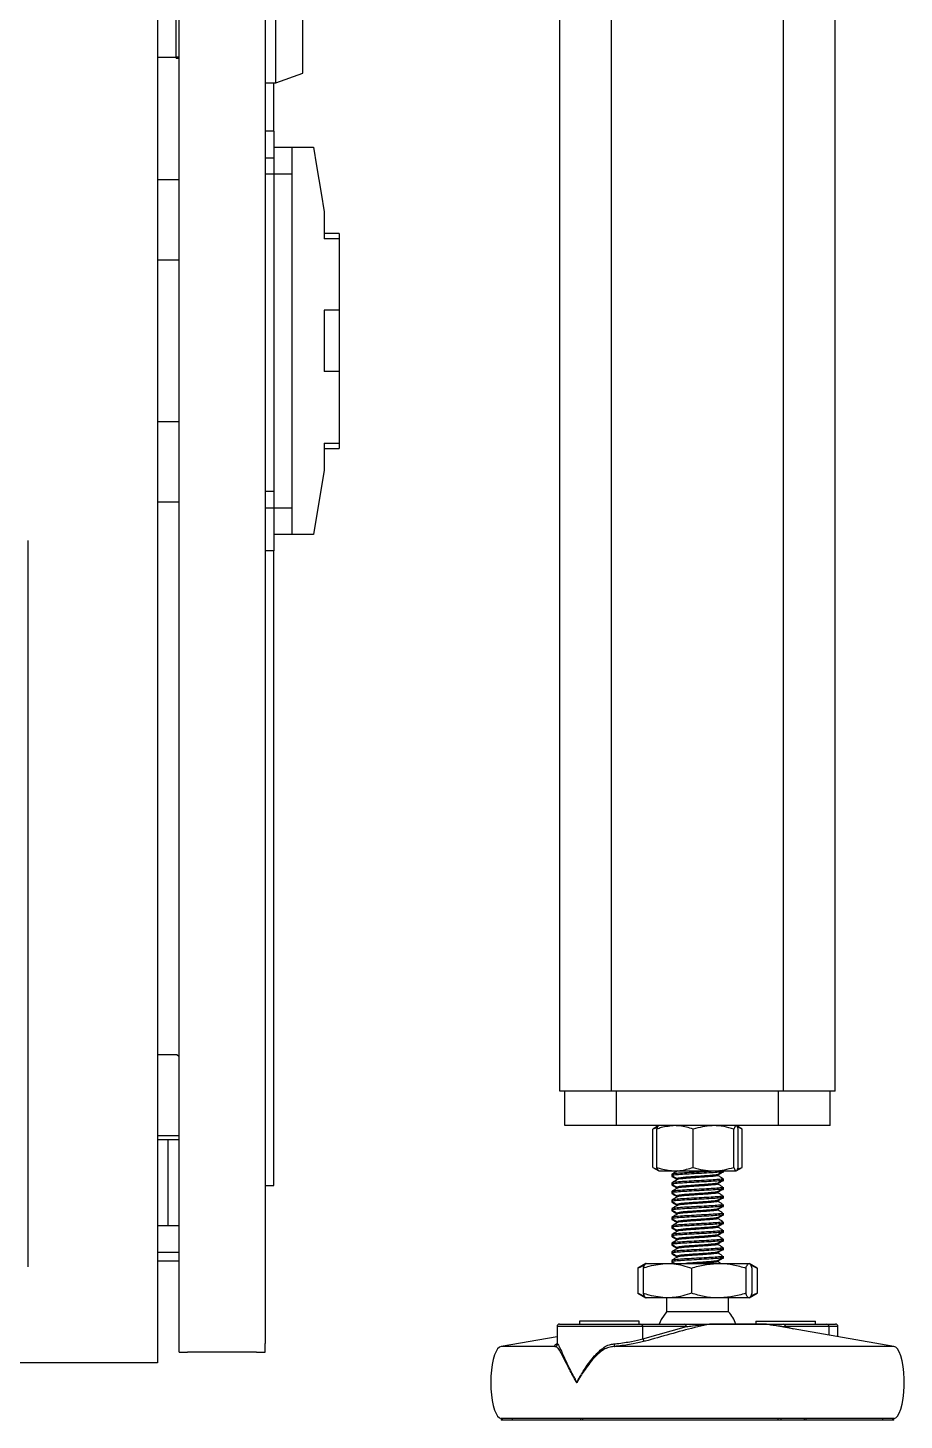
# Model space of a CAD drawing. Header units: inches. Extents: x 0 to 137, y 0 to 88.
# Drawn here: x 82.87 to 89.23, y 12.5 to 22.61 of the extents above; entities that cross this region are included whole.
import ezdxf

# ---------------------------------------------------------------- set-up
doc = ezdxf.new("R2010")
doc.units = ezdxf.units.IN
doc.header["$MEASUREMENT"] = 0

# ---------------------------------------------------------------- blocks, each defined once
blk = doc.blocks.new('FANUC_R-30iB_A-Cab_Std_LV')
for p, q in [((40, 508.4), (40, 11.604)), ((44, 13.604), (44, 508.396)), ((60, 508.396), (60, 13.604)), ((62, 248.000944), (62, 272)), ((67, 249.750806), (67, 270.25)), ((43.498, 252.776175), (43.498, 267.575011)), ((40, 252.776175), (43.498, 252.776175)), ((40, 252.736039), (43.498, 252.736039)), ((43.499, 252.735014), (43.497987, 252.736027)), ((43.5, 252.562457), (43.5, 252.736014)), ((43.5, 252.562457), (44, 252.562457)), ((62, 248), (67, 249.75)), ((60, 248), (62, 248)), ((61.6, 239), (61.6, 248)), ((61.6, 239), (60, 239)), ((61.6, 239), (61.6, 234)), ((61.6, 236), (65, 236)), ((65, 236), (69, 236)), ((65, 236), (65, 231)), ((69, 236), (69.5728, 232.563201)), ((61.6, 234), (60, 234)), ((61.6, 234), (61.6, 172)), ((65, 231), (60, 231)), ((65, 231), (65, 169)), ((69.5728, 232.563201), (70.427201, 227.436799)), ((40, 230), (44, 230)), ((70.427201, 227.436799), (71, 224)), ((65, 224), (65, 176)), ((71, 224), (71, 218.99572)), ((73.8, 219.99572), (71, 219.99572)), ((73.8, 218.99572), (71, 218.99572)), ((73.8, 219.99572), (73.8, 218.99572)), ((73.8, 218.99572), (73.8, 205.7)), ((44, 215), (40, 215)), ((71, 205.7), (71, 194.3)), ((73.8, 205.7), (71, 205.7)), ((73.8, 205.7), (73.8, 204.974937)), ((73.8, 204.974937), (73.8, 195.025063)), ((73.8, 194.3), (71, 194.3)), ((73.8, 195.025063), (73.8, 194.3)), ((73.8, 194.3), (73.8, 181.00428)), ((40, 185), (44, 185)), ((71, 181.00428), (73.8, 181.00428)), ((71, 181.00428), (71, 176)), ((71, 180.00428), (73.8, 180.00428)), ((73.8, 181.00428), (73.8, 180.00428)), ((71, 176), (70.427201, 172.563201)), ((61.6, 172), (60, 172)), ((61.6, 172), (61.6, 161)), ((70.427201, 172.563201), (69.5728, 167.436799)), ((44, 170), (40, 170)), ((60, 169), (65, 169)), ((65, 169), (65, 164)), ((69.5728, 167.436799), (69, 164)), ((65, 164), (61.6, 164)), ((69, 164), (65, 164)), ((15.9, 162.9), (15.9, 27.9)), ((61.6, 161), (60, 161)), ((61.6, 45), (61.6, 161)), ((43.596001, 67.3), (40, 67.3)), ((44, 66.896), (43.596001, 67.3)), ((40, 52.302), (44, 52.302)), ((44, 51.5), (40, 51.5)), ((42, 35.5), (42, 51.5)), ((61.6, 43), (61.6, 45)), ((60, 43), (61.6, 43)), ((42, 35.5), (40, 35.5)), ((44, 35.5), (42, 35.5)), ((40, 30.6), (43.99, 30.6)), ((40, 29), (43.99, 29)), ((44, 12), (44, 13.604)), ((60, 13.602), (60, 13.604)), ((60, 12), (60, 13.602)), ((40, 11.604), (40, 11.602)), ((40, 11.602), (40, 10)), ((44, 12), (45.6, 12)), ((58.398, 12), (45.6, 12)), ((58.4, 12), (60, 12)), ((40, 10), (-408.4, 10))]:
    blk.add_line(p, q)
blk.add_arc((43.99, 28.99), 0.01, 0, 90)
blk.add_ellipse((43.498, 252.736014), major_axis=(-3.202005, 0), ratio=0.012542, start_param=4.5549630319, end_param=4.7123889804)

msp = doc.modelspace()

# ---------------------------------------------------------------- linework, layer by layer
at = {"color": 7, "linetype": 'Continuous', "lineweight": 25}
for p, q in [((86.72548, 14.8875), (86.72548, 45.3875)), ((87.10048, 14.8875), (87.10048, 43.3875)), ((88.35048, 14.8875), (88.35048, 43.3875)), ((88.72548, 14.8875), (88.72548, 43.3875)), ((88.72548, 14.8875), (86.72548, 14.8875)), ((86.76298, 14.6375), (86.76298, 14.8875)), ((87.13798, 14.6375), (87.13798, 14.8875)), ((88.31298, 14.6375), (88.31298, 14.8875)), ((88.68798, 14.6375), (88.68798, 14.8875)), ((88.68798, 14.6375), (86.76298, 14.6375)), ((87.44423, 14.6375), (87.40072, 14.61238)), ((87.43421, 14.62348), (87.40072, 14.61238)), ((87.40072, 14.3345), (87.40072, 14.61238)), ((87.42935, 14.3345), (87.42935, 14.61238)), ((87.69289, 14.3345), (87.69289, 14.61238)), ((87.98901, 14.3345), (87.98901, 14.61238)), ((88.05024, 14.61238), (88.00673, 14.6375)), ((88.05024, 14.61238), (88.01442, 14.62879)), ((88.02161, 14.3345), (88.02161, 14.61238)), ((88.05024, 14.3345), (88.05024, 14.61238)), ((87.40072, 14.3345), (87.44423, 14.30937)), ((87.40072, 14.3345), (87.44036, 14.31633)), ((87.44436, 14.30937), (88.00531, 14.30937)), ((87.53798, 14.28434), (87.53798, 14.27031)), ((87.54113, 14.26945), (87.53798, 14.27031)), ((87.57858, 14.25313), (87.57858, 14.24587)), ((87.87238, 14.27646), (87.87238, 14.2838)), ((87.91298, 14.30156), (87.91298, 14.30777)), ((87.91298, 14.23906), (87.91298, 14.25309)), ((88.00673, 14.30937), (88.05024, 14.3345)), ((88.01442, 14.32263), (88.05024, 14.3345)), ((87.53798, 14.22184), (87.53798, 14.20781)), ((87.54113, 14.20695), (87.53798, 14.20781)), ((87.53798, 14.15934), (87.53798, 14.14531)), ((87.57858, 14.19063), (87.57858, 14.18337)), ((87.87238, 14.21396), (87.87238, 14.2213)), ((87.87238, 14.15146), (87.87238, 14.1588)), ((87.91298, 14.17656), (87.91298, 14.19059)), ((87.54113, 14.14445), (87.53798, 14.14531)), ((87.53798, 14.09684), (87.53798, 14.08281)), ((87.54113, 14.08195), (87.53798, 14.08281)), ((87.57858, 14.12813), (87.57858, 14.12087)), ((87.57858, 14.06563), (87.57858, 14.05837)), ((87.87238, 14.08896), (87.87238, 14.0963)), ((87.91298, 14.11406), (87.91298, 14.12809)), ((87.91298, 14.05156), (87.91298, 14.06559)), ((87.53798, 14.03434), (87.53798, 14.02031)), ((87.54113, 14.01945), (87.53798, 14.02031)), ((87.53798, 13.97184), (87.53798, 13.95781)), ((87.54113, 13.95695), (87.53798, 13.95781)), ((87.57858, 14.00313), (87.57858, 13.99587)), ((87.87238, 14.02646), (87.87238, 14.0338)), ((87.87238, 13.96396), (87.87238, 13.9713)), ((87.91298, 13.98906), (87.91298, 14.00309)), ((87.53798, 13.90934), (87.53798, 13.89531)), ((87.54113, 13.89445), (87.53798, 13.89531)), ((87.53798, 13.84684), (87.53798, 13.83281)), ((87.57858, 13.94063), (87.57858, 13.93337)), ((87.57858, 13.87813), (87.57858, 13.87087)), ((87.87238, 13.90146), (87.87238, 13.9088)), ((87.87238, 13.83896), (87.87238, 13.8463)), ((87.91298, 13.92656), (87.91298, 13.94059)), ((87.91298, 13.86406), (87.91298, 13.87809)), ((87.54113, 13.83195), (87.53798, 13.83281)), ((87.53798, 13.78434), (87.53798, 13.77031)), ((87.54113, 13.76945), (87.53798, 13.77031)), ((87.57858, 13.81563), (87.57858, 13.80837)), ((87.57858, 13.75313), (87.57858, 13.74587)), ((87.87238, 13.77646), (87.87238, 13.7838)), ((87.91298, 13.80156), (87.91298, 13.81559)), ((87.91298, 13.73906), (87.91298, 13.75309)), ((87.53798, 13.72184), (87.53798, 13.70781)), ((87.54113, 13.70695), (87.53798, 13.70781)), ((87.53798, 13.65934), (87.53798, 13.64531)), ((87.54113, 13.64445), (87.53798, 13.64531)), ((87.57858, 13.69063), (87.57858, 13.68337)), ((87.87238, 13.71396), (87.87238, 13.7213)), ((87.87238, 13.65146), (87.87238, 13.6588)), ((87.91298, 13.67656), (87.91298, 13.69059)), ((87.35048, 13.6375), (87.29247, 13.60401)), ((87.29247, 13.60401), (87.34005, 13.62581)), ((87.29247, 13.60401), (87.29247, 13.42099)), ((87.33064, 13.60401), (87.33064, 13.42099)), ((87.35065, 13.6375), (88.09859, 13.6375)), ((87.68202, 13.60401), (87.68202, 13.42099)), ((88.07686, 13.60401), (88.07686, 13.42099)), ((88.15849, 13.60401), (88.10048, 13.6375)), ((88.11073, 13.62623), (88.15849, 13.60401)), ((88.12032, 13.60401), (88.12032, 13.42099)), ((88.15849, 13.60401), (88.15849, 13.42099)), ((87.29247, 13.42099), (87.35048, 13.3875)), ((87.34042, 13.39869), (87.29247, 13.42099)), ((88.09859, 13.3875), (87.35065, 13.3875)), ((87.50048, 13.3875), (87.50048, 13.28593)), ((87.95048, 13.28593), (87.95048, 13.3875)), ((88.10048, 13.3875), (88.15849, 13.42099)), ((88.15849, 13.42099), (88.11073, 13.39911)), ((87.95048, 13.28593), (87.50048, 13.28593)), ((86.70602, 13.17875), (86.70602, 13.05824)), ((87.64473, 13.17875), (86.70602, 13.17875)), ((86.72477, 13.1975), (87.62951, 13.1975)), ((86.87005, 13.2175), (86.87005, 13.1975)), ((87.30255, 13.2175), (86.87005, 13.2175)), ((87.30255, 13.1975), (87.30255, 13.2175)), ((87.32871, 13.09104), (87.32871, 13.17875)), ((87.32871, 13.09104), (87.64473, 13.17875)), ((87.81313, 13.1975), (88.22384, 13.1975)), ((88.2271, 13.19722), (87.8137, 13.19722)), ((88.14841, 13.2175), (88.14841, 13.1975)), ((88.14841, 13.2175), (88.58091, 13.2175)), ((89.15048, 13.0344), (88.2271, 13.19722)), ((88.3489, 13.1975), (88.72619, 13.1975)), ((88.74494, 13.17875), (88.36412, 13.17875)), ((88.36412, 13.17875), (88.42038, 13.16313)), ((88.58091, 13.1975), (88.58091, 13.2175)), ((88.68013, 13.11733), (88.68013, 13.17875)), ((88.74494, 13.10591), (88.74494, 13.17875)), ((86.70602, 13.10591), (86.30048, 13.0344)), ((86.68951, 13.0344), (86.30048, 13.0344)), ((89.15048, 13.0344), (87.12583, 13.0344)), ((86.30048, 12.5125), (86.30048, 12.5)), ((89.15048, 12.5125), (86.30048, 12.5125)), ((89.15048, 12.5), (86.30048, 12.5)), ((86.30749, 12.5125), (86.30749, 12.5)), ((86.3823, 12.5), (86.3823, 12.5125)), ((86.87713, 12.5125), (86.87713, 12.5)), ((86.89272, 12.5), (86.89272, 12.5125)), ((88.31052, 12.5), (88.31052, 12.5125)), ((88.33262, 12.5), (88.33262, 12.5125)), ((88.49883, 12.5125), (88.49883, 12.5)), ((88.51441, 12.5), (88.51441, 12.5125)), ((89.06847, 12.5125), (89.06847, 12.5)), ((89.14328, 12.5), (89.14328, 12.5125)), ((89.15048, 12.5), (89.15048, 12.5125))]:
    msp.add_line(p, q, dxfattribs=at)
at = {"color": 7, "linetype": 'Continuous', "lineweight": 25, "flags": 128}
for points in [[(87.50048, 13.28593), (87.46155, 13.23012), (87.44637, 13.1975)], [(86.30048, 13.0344), (86.28746, 13.03043), (86.27483, 13.01866), (86.26298, 12.99944), (86.25227, 12.97335), (86.24303, 12.94118), (86.23553, 12.90392), (86.23, 12.8627), (86.22662, 12.81876), (86.22548, 12.77345), (86.22662, 12.72814), (86.23, 12.6842), (86.23553, 12.64297), (86.24303, 12.60571), (86.25227, 12.57355), (86.26298, 12.54746), (86.27483, 12.52824), (86.28746, 12.51646), (86.30048, 12.5125)], [(89.15048, 12.5125), (89.16426, 12.51694), (89.17757, 12.53012), (89.18996, 12.55159), (89.20101, 12.58061), (89.21033, 12.61619), (89.21762, 12.65713), (89.22262, 12.70204), (89.22516, 12.74937), (89.22516, 12.79753), (89.22262, 12.84486), (89.21762, 12.88976), (89.21033, 12.93071), (89.20101, 12.96629), (89.18996, 12.99531), (89.17757, 13.01678), (89.16426, 13.02995), (89.15048, 13.0344)]]:
    msp.add_lwpolyline(points, dxfattribs=at)
at = {"color": 7, "linetype": 'Continuous', "lineweight": 25}
for centre, radius, start, end in [((87.72548, 13.0875), 0.3, 21.510188, 41.409622), ((86.72477, 13.17875), 0.01875, 90, 180), ((87.31153, 13.18035), 0.01726, 354.678844, 83.437645), ((87.62754, 13.18035), 0.01726, 354.678844, 83.437645), ((87.81308, 13.19667), 0.000828, 40.846972, 86.257423), ((88.22384, 13.17875), 0.01875, 80, 90), ((88.34693, 13.18035), 0.01726, 354.678844, 83.437645), ((88.66294, 13.18035), 0.01726, 354.678844, 83.437645), ((88.72619, 13.17875), 0.01875, 0, 90), ((87.34819, 13.0918), 0.01949, 182.220695, 260.443091)]:
    msp.add_arc(centre, radius, start, end, dxfattribs=at)
for points, knots in [([(87.56112, 14.6375), (87.52799, 14.63469), (87.48337, 14.6309), (87.44041, 14.61617), (87.42935, 14.61238)], [0, 0, 0, 0, 0.74244874, 1, 1, 1, 1]), ([(87.42935, 14.61238), (87.432, 14.6194), (87.43734, 14.63357), (87.44286, 14.63618), (87.44565, 14.6375)], [0, 0, 0, 0, 0.49545796, 1, 1, 1, 1]), ([(87.69289, 14.61238), (87.66113, 14.62225), (87.6177, 14.63574), (87.5731, 14.63713), (87.56112, 14.6375)], [0, 0, 0, 0, 0.73136603, 1, 1, 1, 1]), ([(87.84095, 14.6375), (87.83744, 14.63747), (87.78744, 14.63712), (87.73844, 14.6243), (87.69289, 14.61238)], [0, 0, 0, 0, 0.07021903, 1, 1, 1, 1]), ([(87.98901, 14.61238), (87.96497, 14.6194), (87.91643, 14.63357), (87.86626, 14.63618), (87.84095, 14.6375)], [0, 0, 0, 0, 0.49545796, 1, 1, 1, 1]), ([(88.00531, 14.6375), (88.00492, 14.63747), (87.99942, 14.63712), (87.99403, 14.6243), (87.98901, 14.61238)], [0, 0, 0, 0, 0.07021903, 1, 1, 1, 1]), ([(88.02161, 14.61238), (88.01896, 14.6194), (88.01362, 14.63357), (88.0081, 14.63618), (88.00531, 14.6375)], [0, 0, 0, 0, 0.49545796, 1, 1, 1, 1]), ([(87.42935, 14.3345), (87.44041, 14.3307), (87.48337, 14.31598), (87.52799, 14.31219), (87.56112, 14.30937)], [0, 0, 0, 0, 0.25755126, 1, 1, 1, 1]), ([(87.44565, 14.30937), (87.44526, 14.3094), (87.43976, 14.30976), (87.43437, 14.32258), (87.42935, 14.3345)], [0, 0, 0, 0, 0.07021903, 1, 1, 1, 1]), ([(87.53858, 14.27576), (87.54539, 14.27181), (87.55872, 14.26407), (87.57205, 14.25633), (87.57858, 14.25254)], [0, 0, 0, 0, 0.51076252, 1, 1, 1, 1]), ([(87.53865, 14.2695), (87.54545, 14.26556), (87.55876, 14.25784), (87.57207, 14.25011), (87.57858, 14.24633)], [0, 0, 0, 0, 0.51095815, 1, 1, 1, 1]), ([(87.57964, 14.30898), (87.57285, 14.30504), (87.55927, 14.29716), (87.54569, 14.28928), (87.53889, 14.28534)], [0, 0, 0, 0, 0.49981226, 1, 1, 1, 1]), ([(87.87763, 14.30937), (87.861, 14.30807), (87.82775, 14.30547), (87.75606, 14.30156), (87.68151, 14.29766), (87.61274, 14.29375), (87.56297, 14.28984), (87.53769, 14.28671), (87.54062, 14.28487), (87.54147, 14.28434)], [0, 0, 0, 0, 0.15600396, 0.31200792, 0.46801189, 0.62401585, 0.78001981, 0.93602377, 1, 1, 1, 1]), ([(87.54147, 14.27652), (87.54062, 14.27706), (87.53769, 14.27889), (87.56297, 14.28203), (87.61276, 14.28594), (87.68145, 14.28984), (87.75629, 14.29375), (87.82691, 14.29766), (87.88079, 14.30156), (87.91095, 14.30493), (87.90989, 14.307), (87.9095, 14.30777)], [0, 0, 0, 0, 0.0512617, 0.1762617, 0.3012617, 0.4262617, 0.5512617, 0.6762617, 0.8012617, 0.9262617, 1, 1, 1, 1]), ([(87.9095, 14.25309), (87.90989, 14.25232), (87.91095, 14.25025), (87.88079, 14.24687), (87.82691, 14.24297), (87.75629, 14.23906), (87.68145, 14.23516), (87.61276, 14.23125), (87.56297, 14.22734), (87.53769, 14.22421), (87.54062, 14.22237), (87.54147, 14.22184)], [0, 0, 0, 0, 0.0737383, 0.1987383, 0.3237383, 0.4487383, 0.5737383, 0.6987383, 0.8237383, 0.9487383, 1, 1, 1, 1]), ([(87.56112, 14.30937), (87.5731, 14.30975), (87.6177, 14.31114), (87.66113, 14.32463), (87.69289, 14.3345)], [0, 0, 0, 0, 0.26863397, 1, 1, 1, 1]), ([(87.86892, 14.28291), (87.86891, 14.28262), (87.86883, 14.28102), (87.84662, 14.27812), (87.80509, 14.27422), (87.7496, 14.27031), (87.69092, 14.26641), (87.63994, 14.26266), (87.6025, 14.2592), (87.58646, 14.25645), (87.5791, 14.25454), (87.58048, 14.25363), (87.5813, 14.25309)], [0, 0, 0, 0, 0.0293814, 0.16030989, 0.29123838, 0.42216688, 0.55309537, 0.68402386, 0.79648197, 0.90999962, 0.94646908, 1, 1, 1, 1]), ([(87.86961, 14.27643), (87.86989, 14.27569), (87.87066, 14.27365), (87.84713, 14.27031), (87.80496, 14.26641), (87.7522, 14.26266), (87.69921, 14.2592), (87.66244, 14.25645), (87.62776, 14.2538), (87.59876, 14.25076), (87.5795, 14.24804), (87.58059, 14.24661), (87.58069, 14.24648)], [0, 0, 0, 0, 0.07374694, 0.20408026, 0.33441357, 0.46474689, 0.57669378, 0.6896954, 0.72599908, 0.8563324, 0.98666571, 1, 1, 1, 1]), ([(87.69289, 14.3345), (87.71693, 14.32747), (87.76546, 14.3133), (87.81564, 14.31069), (87.84095, 14.30937)], [0, 0, 0, 0, 0.49545796, 1, 1, 1, 1]), ([(87.84095, 14.30937), (87.84446, 14.3094), (87.89446, 14.30976), (87.94346, 14.32258), (87.98901, 14.3345)], [0, 0, 0, 0, 0.07021903, 1, 1, 1, 1]), ([(87.90623, 14.25573), (87.89961, 14.25965), (87.88638, 14.2675), (87.8732, 14.27535), (87.86662, 14.27928)], [0, 0, 0, 0, 0.50005325, 1, 1, 1, 1]), ([(87.87088, 14.28293), (87.87767, 14.28688), (87.89125, 14.29478), (87.90486, 14.30267), (87.91166, 14.30662)], [0, 0, 0, 0, 0.499770849, 1, 1, 1, 1]), ([(87.87238, 14.27937), (87.87888, 14.28318), (87.8921, 14.29091), (87.90528, 14.29863), (87.91198, 14.30256)], [0, 0, 0, 0, 0.49217274, 1, 1, 1, 1]), ([(87.89572, 14.29737), (87.89673, 14.29747), (87.91149, 14.29886), (87.91761, 14.30044), (87.91173, 14.30192), (87.91102, 14.3021)], [0, 0, 0, 0, 0.0606358, 0.88663742, 1, 1, 1, 1]), ([(87.98901, 14.3345), (87.99166, 14.32747), (87.997, 14.3133), (88.00252, 14.31069), (88.00531, 14.30937)], [0, 0, 0, 0, 0.49545796, 1, 1, 1, 1]), ([(88.00531, 14.30937), (88.0057, 14.3094), (88.0112, 14.30976), (88.01659, 14.32258), (88.02161, 14.3345)], [0, 0, 0, 0, 0.07021903, 1, 1, 1, 1]), ([(87.53858, 14.21326), (87.54539, 14.20931), (87.55872, 14.20157), (87.57205, 14.19383), (87.57858, 14.19004)], [0, 0, 0, 0, 0.51076252, 1, 1, 1, 1]), ([(87.53858, 14.15076), (87.54539, 14.14681), (87.55872, 14.13907), (87.57205, 14.13133), (87.57858, 14.12754)], [0, 0, 0, 0, 0.51076252, 1, 1, 1, 1]), ([(87.53865, 14.207), (87.54545, 14.20306), (87.55876, 14.19534), (87.57207, 14.18761), (87.57858, 14.18383)], [0, 0, 0, 0, 0.51095815, 1, 1, 1, 1]), ([(87.57964, 14.24648), (87.57285, 14.24254), (87.55927, 14.23466), (87.54569, 14.22678), (87.53889, 14.22284)], [0, 0, 0, 0, 0.49981226, 1, 1, 1, 1]), ([(87.57964, 14.18398), (87.57285, 14.18004), (87.55927, 14.17216), (87.54569, 14.16428), (87.53889, 14.16034)], [0, 0, 0, 0, 0.49981226, 1, 1, 1, 1]), ([(87.54147, 14.21402), (87.54062, 14.21456), (87.53769, 14.21639), (87.56297, 14.21953), (87.61276, 14.22344), (87.68145, 14.22734), (87.75629, 14.23125), (87.82691, 14.23516), (87.88079, 14.23906), (87.91095, 14.24243), (87.90989, 14.2445), (87.9095, 14.24527)], [0, 0, 0, 0, 0.0512617, 0.1762617, 0.3012617, 0.4262617, 0.5512617, 0.6762617, 0.8012617, 0.9262617, 1, 1, 1, 1]), ([(87.9095, 14.19059), (87.90989, 14.18982), (87.91095, 14.18775), (87.88079, 14.18437), (87.82691, 14.18047), (87.75629, 14.17656), (87.68145, 14.17266), (87.61276, 14.16875), (87.56297, 14.16484), (87.53769, 14.16171), (87.54062, 14.15987), (87.54147, 14.15934)], [0, 0, 0, 0, 0.0737383, 0.1987383, 0.3237383, 0.4487383, 0.5737383, 0.6987383, 0.8237383, 0.9487383, 1, 1, 1, 1]), ([(87.54147, 14.15152), (87.54062, 14.15206), (87.53769, 14.15389), (87.56297, 14.15703), (87.61276, 14.16094), (87.68145, 14.16484), (87.75629, 14.16875), (87.82691, 14.17266), (87.88079, 14.17656), (87.91095, 14.17993), (87.90989, 14.182), (87.9095, 14.18277)], [0, 0, 0, 0, 0.0512617, 0.1762617, 0.3012617, 0.4262617, 0.5512617, 0.6762617, 0.8012617, 0.9262617, 1, 1, 1, 1]), ([(87.86892, 14.22041), (87.86891, 14.22012), (87.86883, 14.21852), (87.84662, 14.21562), (87.80509, 14.21172), (87.7496, 14.20781), (87.69092, 14.20391), (87.63994, 14.20016), (87.6025, 14.1967), (87.58646, 14.19395), (87.5791, 14.19204), (87.58048, 14.19113), (87.5813, 14.19059)], [0, 0, 0, 0, 0.0293814, 0.16030989, 0.29123838, 0.42216688, 0.55309537, 0.68402386, 0.79648197, 0.90999962, 0.94646908, 1, 1, 1, 1]), ([(87.86892, 14.15791), (87.86891, 14.15762), (87.86883, 14.15602), (87.84662, 14.15312), (87.80509, 14.14922), (87.7496, 14.14531), (87.69092, 14.14141), (87.63994, 14.13766), (87.6025, 14.1342), (87.58646, 14.13145), (87.5791, 14.12954), (87.58048, 14.12863), (87.5813, 14.12809)], [0, 0, 0, 0, 0.0293814, 0.16030989, 0.29123838, 0.42216688, 0.55309537, 0.68402386, 0.79648197, 0.90999962, 0.94646908, 1, 1, 1, 1]), ([(87.86961, 14.21393), (87.86989, 14.21319), (87.87066, 14.21115), (87.84713, 14.20781), (87.80496, 14.20391), (87.7522, 14.20016), (87.69921, 14.1967), (87.66244, 14.19395), (87.62776, 14.1913), (87.59876, 14.18826), (87.5795, 14.18554), (87.58059, 14.18411), (87.58069, 14.18398)], [0, 0, 0, 0, 0.07374694, 0.20408026, 0.33441357, 0.46474689, 0.57669378, 0.6896954, 0.72599908, 0.8563324, 0.98666571, 1, 1, 1, 1]), ([(87.86961, 14.15143), (87.86989, 14.15069), (87.87066, 14.14865), (87.84713, 14.14531), (87.80496, 14.14141), (87.7522, 14.13766), (87.69921, 14.1342), (87.66244, 14.13145), (87.62776, 14.1288), (87.59876, 14.12576), (87.5795, 14.12304), (87.58059, 14.12161), (87.58069, 14.12148)], [0, 0, 0, 0, 0.07374694, 0.20408026, 0.33441357, 0.46474689, 0.57669378, 0.6896954, 0.72599908, 0.8563324, 0.98666571, 1, 1, 1, 1]), ([(87.90623, 14.19323), (87.89961, 14.19715), (87.88638, 14.205), (87.8732, 14.21285), (87.86662, 14.21678)], [0, 0, 0, 0, 0.50005325, 1, 1, 1, 1]), ([(87.90623, 14.13073), (87.89961, 14.13465), (87.88638, 14.1425), (87.8732, 14.15035), (87.86662, 14.15428)], [0, 0, 0, 0, 0.50005325, 1, 1, 1, 1]), ([(87.87088, 14.22043), (87.87767, 14.22438), (87.89125, 14.23228), (87.90486, 14.24017), (87.91166, 14.24412)], [0, 0, 0, 0, 0.49977085, 1, 1, 1, 1]), ([(87.87088, 14.15793), (87.87767, 14.16188), (87.89125, 14.16978), (87.90486, 14.17767), (87.91166, 14.18162)], [0, 0, 0, 0, 0.49977085, 1, 1, 1, 1]), ([(87.87238, 14.21687), (87.87888, 14.22068), (87.8921, 14.22841), (87.90528, 14.23613), (87.91198, 14.24006)], [0, 0, 0, 0, 0.492172741, 1, 1, 1, 1]), ([(87.87238, 14.15437), (87.87888, 14.15818), (87.8921, 14.16591), (87.90528, 14.17363), (87.91198, 14.17756)], [0, 0, 0, 0, 0.49217274, 1, 1, 1, 1]), ([(87.89572, 14.23487), (87.89673, 14.23497), (87.91149, 14.23636), (87.91761, 14.23794), (87.91173, 14.23942), (87.91102, 14.2396)], [0, 0, 0, 0, 0.0606358, 0.88663742, 1, 1, 1, 1]), ([(87.89572, 14.17237), (87.89673, 14.17247), (87.91149, 14.17386), (87.91761, 14.17544), (87.91173, 14.17692), (87.91102, 14.1771)], [0, 0, 0, 0, 0.0606358, 0.88663742, 1, 1, 1, 1]), ([(87.53858, 14.08826), (87.54539, 14.08431), (87.55872, 14.07657), (87.57205, 14.06883), (87.57858, 14.06504)], [0, 0, 0, 0, 0.51076252, 1, 1, 1, 1]), ([(87.53865, 14.1445), (87.54545, 14.14056), (87.55876, 14.13284), (87.57207, 14.12511), (87.57858, 14.12133)], [0, 0, 0, 0, 0.51095815, 1, 1, 1, 1]), ([(87.53865, 14.082), (87.54545, 14.07806), (87.55876, 14.07034), (87.57207, 14.06261), (87.57858, 14.05883)], [0, 0, 0, 0, 0.51095815, 1, 1, 1, 1]), ([(87.57964, 14.12148), (87.57285, 14.11754), (87.55927, 14.10966), (87.54569, 14.10178), (87.53889, 14.09784)], [0, 0, 0, 0, 0.49981226, 1, 1, 1, 1]), ([(87.57964, 14.05898), (87.57285, 14.05504), (87.55927, 14.04716), (87.54569, 14.03928), (87.53889, 14.03534)], [0, 0, 0, 0, 0.49981226, 1, 1, 1, 1]), ([(87.9095, 14.12809), (87.90989, 14.12732), (87.91095, 14.12525), (87.88079, 14.12187), (87.82691, 14.11797), (87.75629, 14.11406), (87.68145, 14.11016), (87.61276, 14.10625), (87.56297, 14.10234), (87.53769, 14.09921), (87.54062, 14.09737), (87.54147, 14.09684)], [0, 0, 0, 0, 0.073738301, 0.198738301, 0.323738301, 0.448738301, 0.573738301, 0.698738301, 0.823738301, 0.948738301, 1, 1, 1, 1]), ([(87.54147, 14.08902), (87.54062, 14.08956), (87.53769, 14.09139), (87.56297, 14.09453), (87.61276, 14.09844), (87.68145, 14.10234), (87.75629, 14.10625), (87.82691, 14.11016), (87.88079, 14.11406), (87.91095, 14.11743), (87.90989, 14.1195), (87.9095, 14.12027)], [0, 0, 0, 0, 0.0512617, 0.1762617, 0.3012617, 0.4262617, 0.5512617, 0.6762617, 0.8012617, 0.9262617, 1, 1, 1, 1]), ([(87.9095, 14.06559), (87.90989, 14.06482), (87.91095, 14.06275), (87.88079, 14.05937), (87.82691, 14.05547), (87.75629, 14.05156), (87.68145, 14.04766), (87.61276, 14.04375), (87.56297, 14.03984), (87.53769, 14.03671), (87.54062, 14.03487), (87.54147, 14.03434)], [0, 0, 0, 0, 0.0737383, 0.1987383, 0.3237383, 0.4487383, 0.5737383, 0.6987383, 0.8237383, 0.9487383, 1, 1, 1, 1]), ([(87.54147, 14.02652), (87.54062, 14.02706), (87.53769, 14.02889), (87.56297, 14.03203), (87.61276, 14.03594), (87.68145, 14.03984), (87.75629, 14.04375), (87.82691, 14.04766), (87.88079, 14.05156), (87.91095, 14.05493), (87.90989, 14.057), (87.9095, 14.05777)], [0, 0, 0, 0, 0.0512617, 0.1762617, 0.3012617, 0.4262617, 0.5512617, 0.6762617, 0.8012617, 0.9262617, 1, 1, 1, 1]), ([(87.86892, 14.09541), (87.86891, 14.09512), (87.86883, 14.09352), (87.84662, 14.09062), (87.80509, 14.08672), (87.7496, 14.08281), (87.69092, 14.07891), (87.63994, 14.07516), (87.6025, 14.0717), (87.58646, 14.06895), (87.5791, 14.06704), (87.58048, 14.06613), (87.5813, 14.06559)], [0, 0, 0, 0, 0.0293814, 0.16030989, 0.29123838, 0.42216688, 0.55309537, 0.68402386, 0.79648197, 0.90999962, 0.94646908, 1, 1, 1, 1]), ([(87.86961, 14.08893), (87.86989, 14.08819), (87.87066, 14.08615), (87.84713, 14.08281), (87.80496, 14.07891), (87.7522, 14.07516), (87.69921, 14.0717), (87.66244, 14.06895), (87.62776, 14.0663), (87.59876, 14.06326), (87.5795, 14.06054), (87.58059, 14.05911), (87.58069, 14.05898)], [0, 0, 0, 0, 0.07374694, 0.20408026, 0.33441357, 0.46474689, 0.57669378, 0.6896954, 0.72599908, 0.8563324, 0.98666571, 1, 1, 1, 1]), ([(87.90623, 14.06823), (87.89961, 14.07215), (87.88638, 14.08), (87.8732, 14.08785), (87.86662, 14.09178)], [0, 0, 0, 0, 0.50005325, 1, 1, 1, 1]), ([(87.87088, 14.09543), (87.87767, 14.09938), (87.89125, 14.10728), (87.90486, 14.11517), (87.91166, 14.11912)], [0, 0, 0, 0, 0.49977085, 1, 1, 1, 1]), ([(87.87088, 14.03293), (87.87767, 14.03688), (87.89125, 14.04478), (87.90486, 14.05267), (87.91166, 14.05662)], [0, 0, 0, 0, 0.49977085, 1, 1, 1, 1]), ([(87.87238, 14.09187), (87.87888, 14.09568), (87.8921, 14.10341), (87.90528, 14.11113), (87.91198, 14.11506)], [0, 0, 0, 0, 0.49217274, 1, 1, 1, 1]), ([(87.87238, 14.02937), (87.87888, 14.03318), (87.8921, 14.04091), (87.90528, 14.04863), (87.91198, 14.05256)], [0, 0, 0, 0, 0.49217274, 1, 1, 1, 1]), ([(87.89572, 14.10987), (87.89673, 14.10997), (87.91149, 14.11136), (87.91761, 14.11294), (87.91173, 14.11442), (87.91102, 14.1146)], [0, 0, 0, 0, 0.0606358, 0.88663742, 1, 1, 1, 1]), ([(87.89572, 14.04737), (87.89673, 14.04747), (87.91149, 14.04886), (87.91761, 14.05044), (87.91173, 14.05192), (87.91102, 14.0521)], [0, 0, 0, 0, 0.0606358, 0.88663742, 1, 1, 1, 1]), ([(87.53858, 14.02576), (87.54539, 14.02181), (87.55872, 14.01407), (87.57205, 14.00633), (87.57858, 14.00254)], [0, 0, 0, 0, 0.51076252, 1, 1, 1, 1]), ([(87.53858, 13.96326), (87.54539, 13.95931), (87.55872, 13.95157), (87.57205, 13.94383), (87.57858, 13.94004)], [0, 0, 0, 0, 0.51076252, 1, 1, 1, 1]), ([(87.53865, 14.0195), (87.54545, 14.01556), (87.55876, 14.00784), (87.57207, 14.00011), (87.57858, 13.99633)], [0, 0, 0, 0, 0.51095815, 1, 1, 1, 1]), ([(87.53865, 13.957), (87.54545, 13.95306), (87.55876, 13.94534), (87.57207, 13.93761), (87.57858, 13.93383)], [0, 0, 0, 0, 0.51095815, 1, 1, 1, 1]), ([(87.57964, 13.99648), (87.57285, 13.99254), (87.55927, 13.98466), (87.54569, 13.97678), (87.53889, 13.97284)], [0, 0, 0, 0, 0.49981226, 1, 1, 1, 1]), ([(87.9095, 14.00309), (87.90989, 14.00232), (87.91095, 14.00025), (87.88079, 13.99687), (87.82691, 13.99297), (87.75629, 13.98906), (87.68145, 13.98516), (87.61276, 13.98125), (87.56297, 13.97734), (87.53769, 13.97421), (87.54062, 13.97237), (87.54147, 13.97184)], [0, 0, 0, 0, 0.0737383, 0.1987383, 0.3237383, 0.4487383, 0.5737383, 0.6987383, 0.8237383, 0.9487383, 1, 1, 1, 1]), ([(87.54147, 13.96402), (87.54062, 13.96456), (87.53769, 13.96639), (87.56297, 13.96953), (87.61276, 13.97344), (87.68145, 13.97734), (87.75629, 13.98125), (87.82691, 13.98516), (87.88079, 13.98906), (87.91095, 13.99243), (87.90989, 13.9945), (87.9095, 13.99527)], [0, 0, 0, 0, 0.051261699, 0.176261699, 0.301261699, 0.426261699, 0.551261699, 0.676261699, 0.801261699, 0.926261699, 1, 1, 1, 1]), ([(87.86892, 14.03291), (87.86891, 14.03262), (87.86883, 14.03102), (87.84662, 14.02812), (87.80509, 14.02422), (87.7496, 14.02031), (87.69092, 14.01641), (87.63994, 14.01266), (87.6025, 14.0092), (87.58646, 14.00645), (87.5791, 14.00454), (87.58048, 14.00363), (87.5813, 14.00309)], [0, 0, 0, 0, 0.029381399, 0.160309891, 0.291238384, 0.422166876, 0.553095369, 0.684023862, 0.796481971, 0.909999616, 0.946469085, 1, 1, 1, 1]), ([(87.86892, 13.97041), (87.86891, 13.97012), (87.86883, 13.96852), (87.84662, 13.96562), (87.80509, 13.96172), (87.7496, 13.95781), (87.69092, 13.95391), (87.63994, 13.95016), (87.6025, 13.9467), (87.58646, 13.94395), (87.5791, 13.94204), (87.58048, 13.94113), (87.5813, 13.94059)], [0, 0, 0, 0, 0.0293814, 0.16030989, 0.29123838, 0.42216688, 0.55309537, 0.68402386, 0.79648197, 0.90999962, 0.94646908, 1, 1, 1, 1]), ([(87.86961, 14.02643), (87.86989, 14.02569), (87.87066, 14.02365), (87.84713, 14.02031), (87.80496, 14.01641), (87.7522, 14.01266), (87.69921, 14.0092), (87.66244, 14.00645), (87.62776, 14.0038), (87.59876, 14.00076), (87.5795, 13.99804), (87.58059, 13.99661), (87.58069, 13.99648)], [0, 0, 0, 0, 0.07374694, 0.20408026, 0.33441357, 0.46474689, 0.57669378, 0.6896954, 0.72599908, 0.8563324, 0.98666571, 1, 1, 1, 1]), ([(87.86961, 13.96393), (87.86989, 13.96319), (87.87066, 13.96115), (87.84713, 13.95781), (87.80496, 13.95391), (87.7522, 13.95016), (87.69921, 13.9467), (87.66244, 13.94395), (87.62776, 13.9413), (87.59876, 13.93826), (87.5795, 13.93554), (87.58059, 13.93411), (87.58069, 13.93398)], [0, 0, 0, 0, 0.07374694, 0.20408026, 0.33441357, 0.46474689, 0.57669378, 0.6896954, 0.72599908, 0.8563324, 0.98666571, 1, 1, 1, 1]), ([(87.90623, 14.00573), (87.89961, 14.00965), (87.88638, 14.0175), (87.8732, 14.02535), (87.86662, 14.02928)], [0, 0, 0, 0, 0.50005325, 1, 1, 1, 1]), ([(87.90623, 13.94323), (87.89961, 13.94715), (87.88638, 13.955), (87.8732, 13.96285), (87.86662, 13.96678)], [0, 0, 0, 0, 0.50005325, 1, 1, 1, 1]), ([(87.87088, 13.97043), (87.87767, 13.97438), (87.89125, 13.98228), (87.90486, 13.99017), (87.91166, 13.99412)], [0, 0, 0, 0, 0.49977085, 1, 1, 1, 1]), ([(87.87238, 13.96687), (87.87888, 13.97068), (87.8921, 13.97841), (87.90528, 13.98613), (87.91198, 13.99006)], [0, 0, 0, 0, 0.49217274, 1, 1, 1, 1]), ([(87.89572, 13.98487), (87.89673, 13.98497), (87.91149, 13.98636), (87.91761, 13.98794), (87.91173, 13.98942), (87.91102, 13.9896)], [0, 0, 0, 0, 0.0606358, 0.88663742, 1, 1, 1, 1]), ([(87.53858, 13.90076), (87.54539, 13.89681), (87.55872, 13.88907), (87.57205, 13.88133), (87.57858, 13.87754)], [0, 0, 0, 0, 0.51076252, 1, 1, 1, 1]), ([(87.53865, 13.8945), (87.54545, 13.89056), (87.55876, 13.88284), (87.57207, 13.87511), (87.57858, 13.87133)], [0, 0, 0, 0, 0.51095815, 1, 1, 1, 1]), ([(87.57964, 13.93398), (87.57285, 13.93004), (87.55927, 13.92216), (87.54569, 13.91428), (87.53889, 13.91034)], [0, 0, 0, 0, 0.499812263, 1, 1, 1, 1]), ([(87.57964, 13.87148), (87.57285, 13.86754), (87.55927, 13.85966), (87.54569, 13.85178), (87.53889, 13.84784)], [0, 0, 0, 0, 0.499812263, 1, 1, 1, 1]), ([(87.9095, 13.94059), (87.90989, 13.93982), (87.91095, 13.93775), (87.88079, 13.93437), (87.82691, 13.93047), (87.75629, 13.92656), (87.68145, 13.92266), (87.61276, 13.91875), (87.56297, 13.91484), (87.53769, 13.91171), (87.54062, 13.90987), (87.54147, 13.90934)], [0, 0, 0, 0, 0.0737383, 0.1987383, 0.3237383, 0.4487383, 0.5737383, 0.6987383, 0.8237383, 0.9487383, 1, 1, 1, 1]), ([(87.54147, 13.90152), (87.54062, 13.90206), (87.53769, 13.90389), (87.56297, 13.90703), (87.61276, 13.91094), (87.68145, 13.91484), (87.75629, 13.91875), (87.82691, 13.92266), (87.88079, 13.92656), (87.91095, 13.92993), (87.90989, 13.932), (87.9095, 13.93277)], [0, 0, 0, 0, 0.0512617, 0.1762617, 0.3012617, 0.4262617, 0.5512617, 0.6762617, 0.8012617, 0.9262617, 1, 1, 1, 1]), ([(87.9095, 13.87809), (87.90989, 13.87732), (87.91095, 13.87525), (87.88079, 13.87187), (87.82691, 13.86797), (87.75629, 13.86406), (87.68145, 13.86016), (87.61276, 13.85625), (87.56297, 13.85234), (87.53769, 13.84921), (87.54062, 13.84737), (87.54147, 13.84684)], [0, 0, 0, 0, 0.0737383, 0.1987383, 0.3237383, 0.4487383, 0.5737383, 0.6987383, 0.8237383, 0.9487383, 1, 1, 1, 1]), ([(87.54147, 13.83902), (87.54062, 13.83956), (87.53769, 13.84139), (87.56297, 13.84453), (87.61276, 13.84844), (87.68145, 13.85234), (87.75629, 13.85625), (87.82691, 13.86016), (87.88079, 13.86406), (87.91095, 13.86743), (87.90989, 13.8695), (87.9095, 13.87027)], [0, 0, 0, 0, 0.0512617, 0.1762617, 0.3012617, 0.4262617, 0.5512617, 0.6762617, 0.8012617, 0.9262617, 1, 1, 1, 1]), ([(87.86892, 13.90791), (87.86891, 13.90762), (87.86883, 13.90602), (87.84662, 13.90312), (87.80509, 13.89922), (87.7496, 13.89531), (87.69092, 13.89141), (87.63994, 13.88766), (87.6025, 13.8842), (87.58646, 13.88145), (87.5791, 13.87954), (87.58048, 13.87863), (87.5813, 13.87809)], [0, 0, 0, 0, 0.0293814, 0.16030989, 0.29123838, 0.42216688, 0.55309537, 0.68402386, 0.79648197, 0.90999962, 0.94646908, 1, 1, 1, 1]), ([(87.86892, 13.84541), (87.86891, 13.84512), (87.86883, 13.84352), (87.84662, 13.84062), (87.80509, 13.83672), (87.7496, 13.83281), (87.69092, 13.82891), (87.63994, 13.82516), (87.6025, 13.8217), (87.58646, 13.81895), (87.5791, 13.81704), (87.58048, 13.81613), (87.5813, 13.81559)], [0, 0, 0, 0, 0.0293814, 0.16030989, 0.29123838, 0.42216688, 0.55309537, 0.68402386, 0.79648197, 0.90999962, 0.94646908, 1, 1, 1, 1]), ([(87.86961, 13.90143), (87.86989, 13.90069), (87.87066, 13.89865), (87.84713, 13.89531), (87.80496, 13.89141), (87.7522, 13.88766), (87.69921, 13.8842), (87.66244, 13.88145), (87.62776, 13.8788), (87.59876, 13.87576), (87.5795, 13.87304), (87.58059, 13.87161), (87.58069, 13.87148)], [0, 0, 0, 0, 0.07374694, 0.20408026, 0.33441357, 0.46474689, 0.57669378, 0.6896954, 0.72599908, 0.8563324, 0.98666571, 1, 1, 1, 1]), ([(87.90623, 13.88073), (87.89961, 13.88465), (87.88638, 13.8925), (87.8732, 13.90035), (87.86662, 13.90428)], [0, 0, 0, 0, 0.50005325, 1, 1, 1, 1]), ([(87.87088, 13.90793), (87.87767, 13.91188), (87.89125, 13.91978), (87.90486, 13.92767), (87.91166, 13.93162)], [0, 0, 0, 0, 0.49977085, 1, 1, 1, 1]), ([(87.87088, 13.84543), (87.87767, 13.84938), (87.89125, 13.85728), (87.90486, 13.86517), (87.91166, 13.86912)], [0, 0, 0, 0, 0.49977085, 1, 1, 1, 1]), ([(87.87238, 13.90437), (87.87888, 13.90818), (87.8921, 13.91591), (87.90528, 13.92363), (87.91198, 13.92756)], [0, 0, 0, 0, 0.49217274, 1, 1, 1, 1]), ([(87.87238, 13.84187), (87.87888, 13.84568), (87.8921, 13.85341), (87.90528, 13.86113), (87.91198, 13.86506)], [0, 0, 0, 0, 0.49217274, 1, 1, 1, 1]), ([(87.89572, 13.92237), (87.89673, 13.92247), (87.91149, 13.92386), (87.91761, 13.92544), (87.91173, 13.92692), (87.91102, 13.9271)], [0, 0, 0, 0, 0.0606358, 0.88663742, 1, 1, 1, 1]), ([(87.89572, 13.85987), (87.89673, 13.85997), (87.91149, 13.86136), (87.91761, 13.86294), (87.91173, 13.86442), (87.91102, 13.8646)], [0, 0, 0, 0, 0.0606358, 0.88663742, 1, 1, 1, 1]), ([(87.53858, 13.83826), (87.54539, 13.83431), (87.55872, 13.82657), (87.57205, 13.81883), (87.57858, 13.81504)], [0, 0, 0, 0, 0.51076252, 1, 1, 1, 1]), ([(87.53858, 13.77576), (87.54539, 13.77181), (87.55872, 13.76407), (87.57205, 13.75633), (87.57858, 13.75254)], [0, 0, 0, 0, 0.51076252, 1, 1, 1, 1]), ([(87.53865, 13.832), (87.54545, 13.82806), (87.55876, 13.82034), (87.57207, 13.81261), (87.57858, 13.80883)], [0, 0, 0, 0, 0.51095815, 1, 1, 1, 1]), ([(87.53865, 13.7695), (87.54545, 13.76556), (87.55876, 13.75784), (87.57207, 13.75011), (87.57858, 13.74633)], [0, 0, 0, 0, 0.51095815, 1, 1, 1, 1]), ([(87.57964, 13.80898), (87.57285, 13.80504), (87.55927, 13.79716), (87.54569, 13.78928), (87.53889, 13.78534)], [0, 0, 0, 0, 0.49981226, 1, 1, 1, 1]), ([(87.57964, 13.74648), (87.57285, 13.74254), (87.55927, 13.73466), (87.54569, 13.72678), (87.53889, 13.72284)], [0, 0, 0, 0, 0.49981226, 1, 1, 1, 1]), ([(87.9095, 13.81559), (87.90989, 13.81482), (87.91095, 13.81275), (87.88079, 13.80937), (87.82691, 13.80547), (87.75629, 13.80156), (87.68145, 13.79766), (87.61276, 13.79375), (87.56297, 13.78984), (87.53769, 13.78671), (87.54062, 13.78487), (87.54147, 13.78434)], [0, 0, 0, 0, 0.0737383, 0.1987383, 0.3237383, 0.4487383, 0.5737383, 0.6987383, 0.8237383, 0.9487383, 1, 1, 1, 1]), ([(87.54147, 13.77652), (87.54062, 13.77706), (87.53769, 13.77889), (87.56297, 13.78203), (87.61276, 13.78594), (87.68145, 13.78984), (87.75629, 13.79375), (87.82691, 13.79766), (87.88079, 13.80156), (87.91095, 13.80493), (87.90989, 13.807), (87.9095, 13.80777)], [0, 0, 0, 0, 0.051261699, 0.176261699, 0.301261699, 0.426261699, 0.551261699, 0.676261699, 0.801261699, 0.926261699, 1, 1, 1, 1]), ([(87.9095, 13.75309), (87.90989, 13.75232), (87.91095, 13.75025), (87.88079, 13.74687), (87.82691, 13.74297), (87.75629, 13.73906), (87.68145, 13.73516), (87.61276, 13.73125), (87.56297, 13.72734), (87.53769, 13.72421), (87.54062, 13.72237), (87.54147, 13.72184)], [0, 0, 0, 0, 0.0737383, 0.1987383, 0.3237383, 0.4487383, 0.5737383, 0.6987383, 0.8237383, 0.9487383, 1, 1, 1, 1]), ([(87.54147, 13.71402), (87.54062, 13.71456), (87.53769, 13.71639), (87.56297, 13.71953), (87.61276, 13.72344), (87.68145, 13.72734), (87.75629, 13.73125), (87.82691, 13.73516), (87.88079, 13.73906), (87.91095, 13.74243), (87.90989, 13.7445), (87.9095, 13.74527)], [0, 0, 0, 0, 0.0512617, 0.1762617, 0.3012617, 0.4262617, 0.5512617, 0.6762617, 0.8012617, 0.9262617, 1, 1, 1, 1]), ([(87.86892, 13.78291), (87.86891, 13.78262), (87.86883, 13.78102), (87.84662, 13.77812), (87.80509, 13.77422), (87.7496, 13.77031), (87.69092, 13.76641), (87.63994, 13.76266), (87.6025, 13.7592), (87.58646, 13.75645), (87.5791, 13.75454), (87.58048, 13.75363), (87.5813, 13.75309)], [0, 0, 0, 0, 0.0293814, 0.16030989, 0.29123838, 0.42216688, 0.55309537, 0.68402386, 0.79648197, 0.90999962, 0.94646908, 1, 1, 1, 1]), ([(87.86961, 13.83893), (87.86989, 13.83819), (87.87066, 13.83615), (87.84713, 13.83281), (87.80496, 13.82891), (87.7522, 13.82516), (87.69921, 13.8217), (87.66244, 13.81895), (87.62776, 13.8163), (87.59876, 13.81326), (87.5795, 13.81054), (87.58059, 13.80911), (87.58069, 13.80898)], [0, 0, 0, 0, 0.07374694, 0.20408026, 0.33441357, 0.46474689, 0.57669378, 0.6896954, 0.72599908, 0.8563324, 0.98666571, 1, 1, 1, 1]), ([(87.86961, 13.77643), (87.86989, 13.77569), (87.87066, 13.77365), (87.84713, 13.77031), (87.80496, 13.76641), (87.7522, 13.76266), (87.69921, 13.7592), (87.66244, 13.75645), (87.62776, 13.7538), (87.59876, 13.75076), (87.5795, 13.74804), (87.58059, 13.74661), (87.58069, 13.74648)], [0, 0, 0, 0, 0.07374694, 0.20408026, 0.33441357, 0.46474689, 0.57669378, 0.6896954, 0.72599908, 0.8563324, 0.98666571, 1, 1, 1, 1]), ([(87.90623, 13.81823), (87.89961, 13.82215), (87.88638, 13.83), (87.8732, 13.83785), (87.86662, 13.84178)], [0, 0, 0, 0, 0.50005325, 1, 1, 1, 1]), ([(87.90623, 13.75573), (87.89961, 13.75965), (87.88638, 13.7675), (87.8732, 13.77535), (87.86662, 13.77928)], [0, 0, 0, 0, 0.50005325, 1, 1, 1, 1]), ([(87.87088, 13.78293), (87.87767, 13.78688), (87.89125, 13.79478), (87.90486, 13.80267), (87.91166, 13.80662)], [0, 0, 0, 0, 0.49977085, 1, 1, 1, 1]), ([(87.87088, 13.72043), (87.87767, 13.72438), (87.89125, 13.73228), (87.90486, 13.74017), (87.91166, 13.74412)], [0, 0, 0, 0, 0.49977085, 1, 1, 1, 1]), ([(87.87238, 13.77937), (87.87888, 13.78318), (87.8921, 13.79091), (87.90528, 13.79863), (87.91198, 13.80256)], [0, 0, 0, 0, 0.49217274, 1, 1, 1, 1]), ([(87.89572, 13.79737), (87.89673, 13.79747), (87.91149, 13.79886), (87.91761, 13.80044), (87.91173, 13.80192), (87.91102, 13.8021)], [0, 0, 0, 0, 0.0606358, 0.88663742, 1, 1, 1, 1]), ([(87.53858, 13.71326), (87.54539, 13.70931), (87.55872, 13.70157), (87.57205, 13.69383), (87.57858, 13.69004)], [0, 0, 0, 0, 0.51076252, 1, 1, 1, 1]), ([(87.53858, 13.65076), (87.54539, 13.64681), (87.5533, 13.64222), (87.56122, 13.63762), (87.56232, 13.63698)], [0, 0, 0, 0, 0.860281129, 1, 1, 1, 1]), ([(87.53865, 13.707), (87.54545, 13.70306), (87.55876, 13.69534), (87.57207, 13.68761), (87.57858, 13.68383)], [0, 0, 0, 0, 0.51095815, 1, 1, 1, 1]), ([(87.57964, 13.68398), (87.57285, 13.68004), (87.55927, 13.67216), (87.54569, 13.66428), (87.53889, 13.66034)], [0, 0, 0, 0, 0.49981226, 1, 1, 1, 1]), ([(87.9095, 13.69059), (87.90989, 13.68982), (87.91095, 13.68775), (87.88079, 13.68437), (87.82691, 13.68047), (87.75629, 13.67656), (87.68145, 13.67266), (87.61276, 13.66875), (87.56297, 13.66484), (87.53769, 13.66171), (87.54062, 13.65987), (87.54147, 13.65934)], [0, 0, 0, 0, 0.0737383, 0.1987383, 0.3237383, 0.4487383, 0.5737383, 0.6987383, 0.8237383, 0.9487383, 1, 1, 1, 1]), ([(87.54147, 13.65152), (87.54062, 13.65206), (87.53769, 13.65389), (87.56297, 13.65703), (87.61276, 13.66094), (87.68145, 13.66484), (87.75629, 13.66875), (87.82691, 13.67266), (87.88079, 13.67656), (87.91095, 13.67993), (87.90989, 13.682), (87.9095, 13.68277)], [0, 0, 0, 0, 0.0512617, 0.1762617, 0.3012617, 0.4262617, 0.5512617, 0.6762617, 0.8012617, 0.9262617, 1, 1, 1, 1]), ([(87.86892, 13.72041), (87.86891, 13.72012), (87.86883, 13.71852), (87.84662, 13.71562), (87.80509, 13.71172), (87.7496, 13.70781), (87.69092, 13.70391), (87.63994, 13.70016), (87.6025, 13.6967), (87.58646, 13.69395), (87.5791, 13.69204), (87.58048, 13.69113), (87.5813, 13.69059)], [0, 0, 0, 0, 0.0293814, 0.16030989, 0.29123838, 0.42216688, 0.55309537, 0.68402386, 0.79648197, 0.90999962, 0.94646908, 1, 1, 1, 1]), ([(87.86961, 13.71393), (87.86989, 13.71319), (87.87066, 13.71115), (87.84713, 13.70781), (87.80496, 13.70391), (87.7522, 13.70016), (87.69921, 13.6967), (87.66244, 13.69395), (87.62776, 13.6913), (87.59876, 13.68826), (87.5795, 13.68554), (87.58059, 13.68411), (87.58069, 13.68398)], [0, 0, 0, 0, 0.07374694, 0.20408026, 0.33441357, 0.46474689, 0.57669378, 0.6896954, 0.72599908, 0.8563324, 0.98666571, 1, 1, 1, 1]), ([(87.86892, 13.65791), (87.86891, 13.65762), (87.86883, 13.65602), (87.84663, 13.65312), (87.80504, 13.64922), (87.74976, 13.64531), (87.69033, 13.64141), (87.65653, 13.6388), (87.63963, 13.6375)], [0, 0, 0, 0, 0.042953763, 0.23436301, 0.425772258, 0.617181505, 0.808590753, 1, 1, 1, 1]), ([(87.86961, 13.65143), (87.86989, 13.65069), (87.87066, 13.64865), (87.8471, 13.64531), (87.8051, 13.64141), (87.76775, 13.6388), (87.74907, 13.6375)], [0, 0, 0, 0, 0.15868195, 0.4391213, 0.71956065, 1, 1, 1, 1]), ([(87.90623, 13.69323), (87.89961, 13.69715), (87.88638, 13.705), (87.8732, 13.71285), (87.86662, 13.71678)], [0, 0, 0, 0, 0.50005325, 1, 1, 1, 1]), ([(87.89324, 13.63844), (87.89096, 13.63979), (87.88206, 13.64507), (87.8732, 13.65035), (87.86662, 13.65428)], [0, 0, 0, 0, 0.25671308, 1, 1, 1, 1]), ([(87.87088, 13.65793), (87.87767, 13.66188), (87.89125, 13.66978), (87.90486, 13.67767), (87.91166, 13.68162)], [0, 0, 0, 0, 0.49977085, 1, 1, 1, 1]), ([(87.87238, 13.71687), (87.87888, 13.72068), (87.8921, 13.72841), (87.90528, 13.73613), (87.91198, 13.74006)], [0, 0, 0, 0, 0.49217274, 1, 1, 1, 1]), ([(87.87238, 13.65437), (87.87888, 13.65818), (87.8921, 13.66591), (87.90528, 13.67363), (87.91198, 13.67756)], [0, 0, 0, 0, 0.49217274, 1, 1, 1, 1]), ([(87.89572, 13.73487), (87.89673, 13.73497), (87.91149, 13.73636), (87.91761, 13.73794), (87.91173, 13.73942), (87.91102, 13.7396)], [0, 0, 0, 0, 0.0606358, 0.88663742, 1, 1, 1, 1]), ([(87.89572, 13.67237), (87.89673, 13.67247), (87.91149, 13.67386), (87.91761, 13.67544), (87.91173, 13.67692), (87.91102, 13.6771)], [0, 0, 0, 0, 0.0606358, 0.88663742, 1, 1, 1, 1]), ([(87.33064, 13.60401), (87.34539, 13.60906), (87.40266, 13.62869), (87.46216, 13.63375), (87.50633, 13.6375)], [0, 0, 0, 0, 0.257551345, 1, 1, 1, 1]), ([(87.35237, 13.6375), (87.35186, 13.63746), (87.34796, 13.63716), (87.3406, 13.62984), (87.33398, 13.61267), (87.33064, 13.60401)], [0, 0, 0, 0, 0.07009191, 0.5307854, 1, 1, 1, 1]), ([(87.50633, 13.6375), (87.52231, 13.637), (87.58177, 13.63515), (87.63967, 13.61716), (87.68202, 13.60401)], [0, 0, 0, 0, 0.26863361, 1, 1, 1, 1]), ([(87.68202, 13.60401), (87.71408, 13.61337), (87.77879, 13.63226), (87.84569, 13.63574), (87.87944, 13.6375)], [0, 0, 0, 0, 0.49545796, 1, 1, 1, 1]), ([(87.87944, 13.6375), (87.88412, 13.63746), (87.91955, 13.63716), (87.98637, 13.62984), (88.04651, 13.61267), (88.07686, 13.60401)], [0, 0, 0, 0, 0.070091912, 0.530785405, 1, 1, 1, 1]), ([(88.07686, 13.60401), (88.08039, 13.61337), (88.08751, 13.63226), (88.09487, 13.63574), (88.09859, 13.6375)], [0, 0, 0, 0, 0.49545796, 1, 1, 1, 1]), ([(88.09859, 13.6375), (88.0991, 13.63746), (88.103, 13.63716), (88.11036, 13.62984), (88.11698, 13.61267), (88.12032, 13.60401)], [0, 0, 0, 0, 0.07009191, 0.5307854, 1, 1, 1, 1]), ([(87.50633, 13.3875), (87.46216, 13.39125), (87.40266, 13.39631), (87.34539, 13.41594), (87.33064, 13.42099)], [0, 0, 0, 0, 0.742448655, 1, 1, 1, 1]), ([(87.33064, 13.42099), (87.33417, 13.41163), (87.3413, 13.39274), (87.34866, 13.38926), (87.35237, 13.3875)], [0, 0, 0, 0, 0.49545796, 1, 1, 1, 1]), ([(87.68202, 13.42099), (87.63967, 13.40784), (87.58177, 13.38985), (87.52231, 13.388), (87.50633, 13.3875)], [0, 0, 0, 0, 0.73136639, 1, 1, 1, 1]), ([(87.87944, 13.3875), (87.87476, 13.38754), (87.83932, 13.38784), (87.77251, 13.39516), (87.71237, 13.41233), (87.68202, 13.42099)], [0, 0, 0, 0, 0.07009191, 0.5307854, 1, 1, 1, 1]), ([(88.07686, 13.42099), (88.04479, 13.41163), (87.98008, 13.39274), (87.91319, 13.38926), (87.87944, 13.3875)], [0, 0, 0, 0, 0.495457963, 1, 1, 1, 1]), ([(88.09859, 13.3875), (88.09807, 13.38754), (88.09417, 13.38784), (88.08682, 13.39516), (88.0802, 13.41233), (88.07686, 13.42099)], [0, 0, 0, 0, 0.07009191, 0.5307854, 1, 1, 1, 1]), ([(88.12032, 13.42099), (88.11679, 13.41163), (88.10966, 13.39274), (88.1023, 13.38926), (88.09859, 13.3875)], [0, 0, 0, 0, 0.49545796, 1, 1, 1, 1]), ([(87.8137, 13.19722), (87.80649, 13.19566), (87.7704, 13.18789), (87.61404, 13.14994), (87.4651, 13.10712), (87.34495, 13.07257)], [0, 0, 0, 0, 0.04608894, 0.23045168, 1, 1, 1, 1]), ([(87.62951, 13.1975), (87.64441, 13.1975), (87.69001, 13.1975), (87.74883, 13.1975), (87.79819, 13.1975), (87.8119, 13.1975), (87.81313, 13.1975)], [0, 0, 0, 0, 0.27550623, 0.843481384, 0.986010701, 1, 1, 1, 1]), ([(87.64473, 13.17875), (87.65942, 13.18059), (87.70434, 13.18621), (87.75684, 13.19246), (87.80388, 13.19639), (87.8137, 13.19722)], [0, 0, 0, 0, 0.27774617, 0.84920225, 1, 1, 1, 1]), ([(88.21856, 13.1975), (88.21848, 13.1975), (88.21809, 13.1975), (88.22151, 13.1975), (88.23193, 13.1975), (88.257, 13.1975), (88.29651, 13.1975), (88.33126, 13.1975), (88.3489, 13.1975)], [0, 0, 0, 0, 0.01088494, 0.0569863, 0.15033784, 0.3310228, 0.66049966, 1, 1, 1, 1]), ([(88.24676, 13.19375), (88.25216, 13.19306), (88.27267, 13.19044), (88.31187, 13.18547), (88.34652, 13.18101), (88.36412, 13.17875)], [0, 0, 0, 0, 0.14989744, 0.56835772, 1, 1, 1, 1]), ([(86.69232, 13.03456), (86.69159, 13.0354), (86.68703, 13.04068), (86.68714, 13.04704), (86.70668, 13.05398), (86.70789, 13.05441)], [0, 0, 0, 0, 0.15126404, 0.94743619, 1, 1, 1, 1]), ([(86.69232, 13.03456), (86.69437, 13.03506), (86.69846, 13.03605), (86.70356, 13.04003), (86.70714, 13.04532), (86.7083, 13.04979), (86.70848, 13.05239), (86.70848, 13.0529), (86.70849, 13.0531)], [0, 0, 0, 0, 0.235484053, 0.470963614, 0.706565506, 0.942371337, 0.977337246, 1, 1, 1, 1]), ([(86.70478, 13.05869), (86.70501, 13.05668), (86.70561, 13.05154), (86.70476, 13.05151), (86.70424, 13.05149)], [0, 0, 0, 0, 0.39161176, 1, 1, 1, 1]), ([(86.70879, 13.05824), (86.70774, 13.05732), (86.70554, 13.05537), (86.70747, 13.05388), (86.70849, 13.0531)], [0, 0, 0, 0, 0.47504843, 1, 1, 1, 1]), ([(86.70849, 13.0531), (86.70936, 13.05255), (86.71234, 13.05066), (86.72335, 13.03168), (86.73855, 12.99891), (86.7602, 12.95153), (86.78827, 12.89066), (86.81612, 12.83472), (86.83761, 12.79413), (86.84317, 12.78382), (86.8487, 12.77378), (86.84889, 12.77345)], [0, 0, 0, 0, 0.04693921, 0.15968076, 0.34385523, 0.41323924, 0.6372755, 0.90881539, 0.91112515, 0.99705258, 1, 1, 1, 1]), ([(86.84889, 12.77345), (86.84907, 12.77378), (86.85273, 12.78041), (86.87172, 12.81434), (86.91142, 12.88008), (86.97064, 12.96196), (87.03146, 13.02105), (87.08225, 13.04836), (87.10778, 13.05166), (87.11897, 13.0531)], [0, 0, 0, 0, 0.00294829, 0.0587031, 0.30031293, 0.58683106, 0.81015343, 0.91682094, 1, 1, 1, 1]), ([(87.11897, 13.0531), (87.12597, 13.05392), (87.17101, 13.05915), (87.25125, 13.07094), (87.30289, 13.08434), (87.32871, 13.09104)], [0, 0, 0, 0, 0.08424038, 0.54208851, 1, 1, 1, 1]), ([(87.11897, 13.0531), (87.11898, 13.0529), (87.11902, 13.05239), (87.11922, 13.04979), (87.11973, 13.04532), (87.12078, 13.04003), (87.12206, 13.03605), (87.12295, 13.03506), (87.12339, 13.03456)], [0, 0, 0, 0, 0.02266275, 0.05762866, 0.29343449, 0.52903639, 0.76451595, 1, 1, 1, 1]), ([(87.34495, 13.07257), (87.31776, 13.06588), (87.26338, 13.05248), (87.17868, 13.04065), (87.131, 13.0354), (87.12339, 13.03456)], [0, 0, 0, 0, 0.45669421, 0.91325787, 1, 1, 1, 1]), ([(86.68951, 13.0344), (86.68981, 13.0344), (86.69042, 13.0344), (86.69132, 13.03445), (86.69201, 13.03452), (86.69227, 13.03455), (86.69232, 13.03456)], [0, 0, 0, 0, 0.38360554, 0.77073913, 0.94774602, 1, 1, 1, 1]), ([(86.84889, 12.77345), (86.8487, 12.77377), (86.84351, 12.78263), (86.82045, 12.82275), (86.78638, 12.88688), (86.75645, 12.94691), (86.74078, 12.97731), (86.72891, 12.99937), (86.71588, 13.02187), (86.70012, 13.03335), (86.69208, 13.03414), (86.68951, 13.0344)], [0, 0, 0, 0, 0.00295508, 0.08102584, 0.36705176, 0.59271178, 0.66208436, 0.69195806, 0.84293733, 0.94966414, 1, 1, 1, 1]), ([(87.12583, 13.0344), (87.11445, 13.03373), (87.08935, 13.03227), (87.04079, 13.01332), (87.0071, 12.98485), (86.95826, 12.9354), (86.91165, 12.87461), (86.87076, 12.8104), (86.85182, 12.77845), (86.84908, 12.77377), (86.84889, 12.77345)], [0, 0, 0, 0, 0.08441901, 0.18616157, 0.38087107, 0.40719903, 0.70767205, 0.95721417, 0.99704377, 1, 1, 1, 1]), ([(87.12339, 13.03456), (87.12347, 13.03453), (87.12364, 13.03447), (87.12449, 13.03441), (87.1253, 13.0344), (87.12583, 13.0344)], [0, 0, 0, 0, 0.19719182, 0.46341644, 1, 1, 1, 1])]:
    msp.add_open_spline(points, degree=3, knots=knots, dxfattribs=at)

# ---------------------------------------------------------------- block references
at = {"xscale": 0.03904303040372151, "yscale": 0.03904303040372151, "zscale": 0.03904303040372151}
msp.add_blockref('FANUC_R-30iB_A-Cab_Std_LV', (82.24445, 12.52472), dxfattribs=at)

doc.saveas('drawing.dxf')
